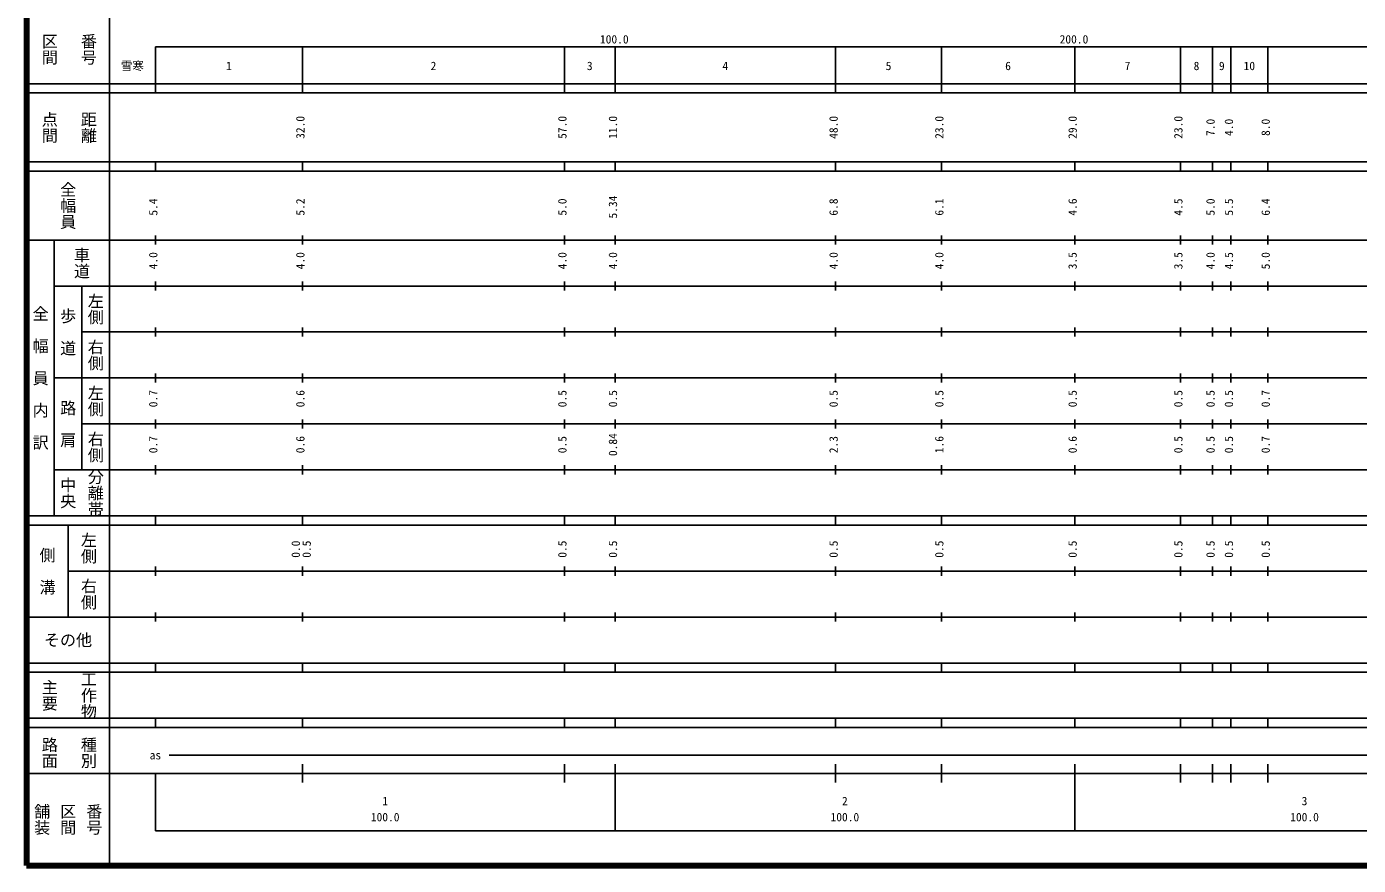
# Model space of a CAD drawing. Units: millimetres on the paper, enlarged 1000 times. Extents: x 40000 to 680000, y 20000 to 380000.
# Drawn here: x 40000 to 329711, y 20000 to 202409 of the extents above; entities that cross this region are included whole.
import ezdxf
from ezdxf.enums import TextEntityAlignment as Align

# ---------------------------------------------------------------- set-up
doc = ezdxf.new("R2010")
doc.units = ezdxf.units.MM
doc.header["$LTSCALE"] = 1000
doc.layers.add('M-TTL', color=2, linetype='Continuous', lineweight=140)
doc.layers.add('M-TTL-BAND', color=7, linetype='Continuous', lineweight=25)
doc.styles.add('@ＭＳ ゴシック', font='')
doc.styles.add('ＭＳ ゴシック', font='')
doc.styles.get('@ＭＳ ゴシック').set_extended_font_data('@MS Gothic')
doc.styles.get('ＭＳ ゴシック').set_extended_font_data('MS Gothic')

msp = doc.modelspace()

# ---------------------------------------------------------------- linework, layer by layer
at = {"layer": 'M-TTL'}
for p, q in [((40000, 380000), (40000, 20000)), ((40000, 20000), (680000, 20000))]:
    msp.add_line(p, q, dxfattribs=at)
at = {"layer": 'M-TTL-BAND'}
for p, q in [((58000, 370000), (58000, 20000)), ((68000, 198000), (579000, 198000)), ((68000, 198000), (68000, 188000)), ((100000, 188000), (100000, 198000)), ((157000, 188000), (157000, 198000)), ((168000, 188000), (168000, 198000)), ((216000, 188000), (216000, 198000)), ((239000, 188000), (239000, 198000)), ((268000, 188000), (268000, 198000)), ((291000, 188000), (291000, 198000)), ((298000, 188000), (298000, 198000)), ((302000, 188000), (302000, 198000)), ((310000, 188000), (310000, 198000)), ((40000, 190000), (579000, 190000)), ((40000, 188000), (579000, 188000)), ((40000, 173000), (579000, 173000)), ((40000, 171000), (579000, 171000)), ((68000, 171000), (68000, 173000)), ((100000, 171000), (100000, 173000)), ((157000, 171000), (157000, 173000)), ((168000, 171000), (168000, 173000)), ((216000, 171000), (216000, 173000)), ((239000, 171000), (239000, 173000)), ((268000, 171000), (268000, 173000)), ((291000, 171000), (291000, 173000)), ((298000, 171000), (298000, 173000)), ((302000, 171000), (302000, 173000)), ((310000, 171000), (310000, 173000)), ((68000, 155000), (68000, 157000)), ((100000, 155000), (100000, 157000)), ((157000, 155000), (157000, 157000)), ((168000, 155000), (168000, 157000)), ((216000, 155000), (216000, 157000)), ((239000, 155000), (239000, 157000)), ((268000, 155000), (268000, 157000)), ((291000, 155000), (291000, 157000)), ((298000, 155000), (298000, 157000)), ((302000, 155000), (302000, 157000)), ((310000, 155000), (310000, 157000)), ((40000, 156000), (579000, 156000)), ((46000, 96000), (46000, 156000)), ((46000, 146000), (579000, 146000)), ((52000, 146000), (52000, 106000)), ((68000, 145000), (68000, 147000)), ((100000, 145000), (100000, 147000)), ((157000, 145000), (157000, 147000)), ((168000, 145000), (168000, 147000)), ((216000, 145000), (216000, 147000)), ((239000, 145000), (239000, 147000)), ((268000, 145000), (268000, 147000)), ((291000, 145000), (291000, 147000)), ((298000, 145000), (298000, 147000)), ((302000, 145000), (302000, 147000)), ((310000, 145000), (310000, 147000)), ((68000, 135000), (68000, 137000)), ((100000, 135000), (100000, 137000)), ((157000, 135000), (157000, 137000)), ((168000, 135000), (168000, 137000)), ((216000, 135000), (216000, 137000)), ((239000, 135000), (239000, 137000)), ((268000, 135000), (268000, 137000)), ((291000, 135000), (291000, 137000)), ((298000, 135000), (298000, 137000)), ((302000, 135000), (302000, 137000)), ((310000, 135000), (310000, 137000)), ((52000, 136000), (579000, 136000)), ((46000, 126000), (579000, 126000)), ((68000, 125000), (68000, 127000)), ((100000, 125000), (100000, 127000)), ((157000, 125000), (157000, 127000)), ((168000, 125000), (168000, 127000)), ((216000, 125000), (216000, 127000)), ((239000, 125000), (239000, 127000)), ((268000, 125000), (268000, 127000)), ((291000, 125000), (291000, 127000)), ((298000, 125000), (298000, 127000)), ((302000, 125000), (302000, 127000)), ((310000, 125000), (310000, 127000)), ((52000, 116000), (579000, 116000)), ((68000, 115000), (68000, 117000)), ((100000, 115000), (100000, 117000)), ((157000, 115000), (157000, 117000)), ((168000, 115000), (168000, 117000)), ((216000, 115000), (216000, 117000)), ((239000, 115000), (239000, 117000)), ((268000, 115000), (268000, 117000)), ((291000, 115000), (291000, 117000)), ((298000, 115000), (298000, 117000)), ((302000, 115000), (302000, 117000)), ((310000, 115000), (310000, 117000)), ((46000, 106000), (579000, 106000)), ((68000, 105000), (68000, 107000)), ((100000, 105000), (100000, 107000)), ((157000, 105000), (157000, 107000)), ((168000, 105000), (168000, 107000)), ((216000, 105000), (216000, 107000)), ((239000, 105000), (239000, 107000)), ((268000, 105000), (268000, 107000)), ((291000, 105000), (291000, 107000)), ((298000, 105000), (298000, 107000)), ((302000, 105000), (302000, 107000)), ((310000, 105000), (310000, 107000)), ((40000, 96000), (579000, 96000)), ((68000, 94000), (68000, 96000)), ((100000, 94000), (100000, 96000)), ((157000, 94000), (157000, 96000)), ((168000, 94000), (168000, 96000)), ((216000, 94000), (216000, 96000)), ((239000, 94000), (239000, 96000)), ((268000, 94000), (268000, 96000)), ((291000, 94000), (291000, 96000)), ((298000, 94000), (298000, 96000)), ((302000, 94000), (302000, 96000)), ((310000, 94000), (310000, 96000)), ((40000, 94000), (579000, 94000)), ((49000, 94000), (49000, 74000)), ((68000, 83000), (68000, 85000)), ((100000, 83000), (100000, 85000)), ((157000, 83000), (157000, 85000)), ((168000, 83000), (168000, 85000)), ((216000, 83000), (216000, 85000)), ((239000, 83000), (239000, 85000)), ((268000, 83000), (268000, 85000)), ((291000, 83000), (291000, 85000)), ((298000, 83000), (298000, 85000)), ((302000, 83000), (302000, 85000)), ((310000, 83000), (310000, 85000)), ((49000, 84000), (579000, 84000)), ((40000, 74000), (579000, 74000)), ((68000, 73000), (68000, 75000)), ((100000, 73000), (100000, 75000)), ((157000, 73000), (157000, 75000)), ((168000, 73000), (168000, 75000)), ((216000, 73000), (216000, 75000)), ((239000, 73000), (239000, 75000)), ((268000, 73000), (268000, 75000)), ((291000, 73000), (291000, 75000)), ((298000, 73000), (298000, 75000)), ((302000, 73000), (302000, 75000)), ((310000, 73000), (310000, 75000)), ((40000, 64000), (579000, 64000)), ((68000, 62000), (68000, 64000)), ((100000, 62000), (100000, 64000)), ((157000, 62000), (157000, 64000)), ((168000, 62000), (168000, 64000)), ((216000, 62000), (216000, 64000)), ((239000, 62000), (239000, 64000)), ((268000, 62000), (268000, 64000)), ((291000, 62000), (291000, 64000)), ((298000, 62000), (298000, 64000)), ((302000, 62000), (302000, 64000)), ((310000, 62000), (310000, 64000)), ((40000, 62000), (579000, 62000)), ((40000, 52000), (579000, 52000)), ((40000, 50000), (579000, 50000)), ((68000, 50000), (68000, 52000)), ((100000, 50000), (100000, 52000)), ((157000, 50000), (157000, 52000)), ((168000, 50000), (168000, 52000)), ((216000, 50000), (216000, 52000)), ((239000, 50000), (239000, 52000)), ((268000, 50000), (268000, 52000)), ((291000, 50000), (291000, 52000)), ((298000, 50000), (298000, 52000)), ((302000, 50000), (302000, 52000)), ((310000, 50000), (310000, 52000)), ((71000, 44000), (565000, 44000)), ((100000, 38000), (100000, 42000)), ((157000, 38000), (157000, 42000)), ((168000, 27500), (168000, 42000)), ((216000, 38000), (216000, 42000)), ((239000, 38000), (239000, 42000)), ((268000, 27500), (268000, 42000)), ((291000, 38000), (291000, 42000)), ((298000, 38000), (298000, 42000)), ((302000, 38000), (302000, 42000)), ((310000, 38000), (310000, 42000)), ((40000, 40000), (579000, 40000)), ((68000, 40000), (68000, 27500)), ((68000, 27500), (579000, 27500))]:
    msp.add_line(p, q, dxfattribs=at)

# ---------------------------------------------------------------- texts
at = {"layer": 'M-TTL-BAND', "style": '@ＭＳ ゴシック'}
for s, p in [('区間', (45000, 197500)), ('番号', (53500, 197500)), ('点間', (45000, 180500)), ('距離', (53500, 180500)), ('全幅員', (49000, 163500)), ('車道', (52000, 151000)), ('左側', (55000, 141000)), ('全\u3000幅\u3000員\u3000内\u3000訳', (43000, 126000)), ('歩\u3000道', (49000, 136000)), ('右側', (55000, 131000)), ('左側', (55000, 121000)), ('路\u3000肩', (49000, 116000)), ('右側', (55000, 111000)), ('中央', (49000, 101000)), ('分離帯', (55000, 101000)), ('左側', (53500, 89000)), ('側\u3000溝', (44500, 84000)), ('右側', (53500, 79000)), ('工作物', (53500, 57000)), ('主要', (45000, 57000)), ('路面', (45000, 44500)), ('種別', (53500, 44500)), ('舗装', (43333, 30000)), ('区間', (49000, 30000)), ('番号', (54667, 30000))]:
    msp.add_text(s, height=2566, rotation=270, dxfattribs=at).set_placement(p, align=Align.MIDDLE_CENTER)
at = {"layer": 'M-TTL-BAND', "style": 'ＭＳ ゴシック'}
for s, p in [('100.0', (167844, 198195)), ('200.0', (267844, 198195)), ('雪寒', (63017, 192405)), ('1', (84000, 192405)), ('2', (128500, 192405)), ('3', (162500, 192405)), ('4', (192000, 192405)), ('5', (227500, 192405)), ('6', (253500, 192405)), ('7', (279500, 192405)), ('8', (294500, 192405)), ('9', (300000, 192405)), ('10', (306000, 192405)), ('as', (68000, 42500)), ('1', (118000, 32523)), ('2', (218000, 32523)), ('3', (318000, 32523)), ('100.0', (118000, 29033)), ('100.0', (218000, 29033)), ('100.0', (318000, 29033))]:
    msp.add_text(s, height=1833, dxfattribs=at).set_placement(p, align=Align.BOTTOM_CENTER)
for s, p in [('32.0', (101000, 180500)), ('57.0', (158000, 180500)), ('11.0', (169000, 180500)), ('48.0', (217000, 180500)), ('23.0', (240000, 180500)), ('29.0', (269000, 180500)), ('23.0', (292000, 180500)), ('7.0', (299000, 180500)), ('4.0', (303000, 180500)), ('8.0', (311000, 180500)), ('5.34', (169000, 163174)), ('5.4', (69000, 163174)), ('5.2', (101000, 163174)), ('5.0', (158000, 163174)), ('6.8', (217000, 163174)), ('6.1', (240000, 163174)), ('4.6', (269000, 163174)), ('4.5', (292000, 163174)), ('5.0', (299000, 163174)), ('5.5', (303000, 163174)), ('6.4', (311000, 163174)), ('4.0', (69000, 151500)), ('4.0', (101000, 151500)), ('4.0', (158000, 151500)), ('4.0', (169000, 151500)), ('4.0', (217000, 151500)), ('4.0', (240000, 151500)), ('3.5', (269000, 151500)), ('3.5', (292000, 151500)), ('4.0', (299000, 151500)), ('4.5', (303000, 151500)), ('5.0', (311000, 151500)), ('0.7', (69000, 121500)), ('0.6', (101000, 121500)), ('0.5', (158000, 121500)), ('0.5', (169000, 121500)), ('0.5', (217000, 121500)), ('0.5', (240000, 121500)), ('0.5', (269000, 121500)), ('0.5', (292000, 121500)), ('0.5', (299000, 121500)), ('0.5', (303000, 121500)), ('0.7', (311000, 121500)), ('0.7', (69000, 111500)), ('0.6', (101000, 111500)), ('0.5', (158000, 111500)), ('0.84', (169000, 111500)), ('2.3', (217000, 111500)), ('1.6', (240000, 111500)), ('0.6', (269000, 111500)), ('0.5', (292000, 111500)), ('0.5', (299000, 111500)), ('0.5', (303000, 111500)), ('0.7', (311000, 111500)), ('0.0', (100000, 88764)), ('0.5', (102370, 88764)), ('0.5', (158000, 88764)), ('0.5', (169000, 88764)), ('0.5', (217000, 88764)), ('0.5', (240000, 88764)), ('0.5', (269000, 88764)), ('0.5', (292000, 88764)), ('0.5', (299000, 88764)), ('0.5', (303000, 88764)), ('0.5', (311000, 88764))]:
    msp.add_text(s, height=1833, rotation=90, dxfattribs=at).set_placement(p, align=Align.BOTTOM_CENTER)
msp.add_text('その他', height=2566, dxfattribs=at).set_placement((49000, 69000), align=Align.MIDDLE_CENTER)

doc.saveas('drawing.dxf')
